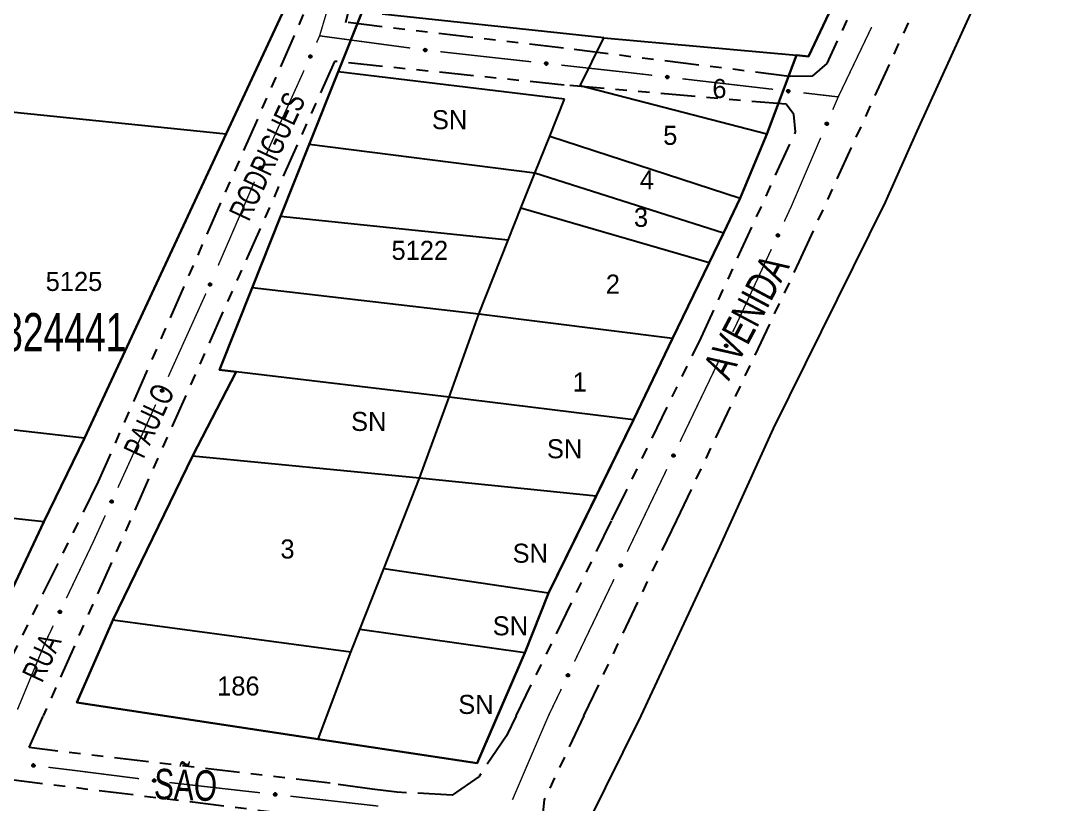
# Model space of a CAD drawing. Extents: x 203665 to 205970, y 4870865 to 4873745.
# Drawn here: x 204348.3 to 204483.1, y 4873288.7 to 4873391.6 of the extents above; entities that cross this region are included whole.
import ezdxf
from ezdxf.enums import TextEntityAlignment as Align

# ---------------------------------------------------------------- set-up
doc = ezdxf.new("R2010")
doc.units = 0
doc.header["$LTSCALE"] = 1.5
doc.header["$MEASUREMENT"] = 0
doc.linetypes.add('TRACO_25', pattern=[8, 3, -1, 1, -1, 1, -1])
for name, color, linetype in [('CD_MALHA_LOTES', 7, 'CONTINUOUS'), ('CD_TXT_QUADRA', 7, 'CONTINUOUS'), ('RU-QUADRA', 210, 'CONTINUOUS'), ('SV-EIXO-RUA-N-PAV', 6, 'CONTINUOUS'), ('SV-RUA-NAO-PAV', 7, 'CONTINUOUS'), ('SV-TXT-RUA-N-PAV', 7, 'CONTINUOUS'), ('Th_NmrPort', 1, 'CONTINUOUS')]:
    doc.layers.add(name, color=color, linetype=linetype)
doc.styles.add('ARIAL', font='ARIAL.SHX')

msp = doc.modelspace()

# ---------------------------------------------------------------- linework, layer by layer
at = {"layer": 'CD_MALHA_LOTES', "linetype": 'Continuous', "flags": 128}
for points in [[(204456.02, 4873395.89), (204451.8, 4873386.86)], [(204383.55622, 4873394.466741), (204375.28311, 4873376.704643)], [(204390.007777, 4873384.832416), (204393.210026, 4873392.86373)], [(204424.915636, 4873389.296264), (204395.771012, 4873392.423052)], [(204421.803875, 4873383.003782), (204424.915636, 4873389.296264)], [(204424.915636, 4873389.296264), (204450.19302, 4873387.014599)], [(204450.19302, 4873387.014599), (204446.33152, 4873376.661321)], [(204451.8, 4873386.86), (204450.19302, 4873387.014599)], [(204386.20093, 4873375.284752), (204390.007777, 4873384.832416)], [(204419.748584, 4873381.272558), (204390.007777, 4873384.832416)], [(204446.33152, 4873376.661321), (204421.803875, 4873383.003782)], [(204417.789306, 4873376.392844), (204419.748584, 4873381.272558)], [(204343.58411, 4873379.935759), (204375.28311, 4873376.704643)], [(204375.28311, 4873376.704643), (204356.679844, 4873336.764037)], [(204415.847631, 4873371.552613), (204417.789306, 4873376.392844)], [(204417.789306, 4873376.392844), (204442.820255, 4873368.240111)], [(204446.33152, 4873376.661321), (204442.820255, 4873368.240111)], [(204382.43831, 4873365.848013), (204386.20093, 4873375.284752)], [(204415.847631, 4873371.552613), (204386.20093, 4873375.284752)], [(204414.006137, 4873366.936571), (204415.847631, 4873371.552613)], [(204440.61681, 4873363.671173), (204415.847631, 4873371.552613)], [(204442.820255, 4873368.240111), (204440.61681, 4873363.671173)], [(204412.327165, 4873362.727921), (204414.006137, 4873366.936571)], [(204438.72625, 4873359.751015), (204414.006137, 4873366.936571)], [(204378.71294, 4873356.5047), (204382.43831, 4873365.848013)], [(204412.327165, 4873362.727921), (204382.43831, 4873365.848013)], [(204440.61681, 4873363.671173), (204438.72625, 4873359.751015)], [(204408.465658, 4873353.048345), (204412.327165, 4873362.727921)], [(204438.72625, 4873359.751015), (204433.943565, 4873349.833912)], [(204374.407841, 4873345.707411), (204378.71294, 4873356.5047)], [(204408.465658, 4873353.048345), (204378.71294, 4873356.5047)], [(204404.602714, 4873342.150209), (204408.465658, 4873353.048345)], [(204433.943565, 4873349.833912), (204408.465658, 4873353.048345)], [(204433.943565, 4873349.833912), (204428.783894, 4873339.135111)], [(204370.864265, 4873334.368597), (204376.602163, 4873345.448902)], [(204376.602163, 4873345.448902), (204374.407841, 4873345.707411)], [(204404.602714, 4873342.150209), (204376.602163, 4873345.448902)], [(204400.667626, 4873331.51671), (204404.602714, 4873342.150209)], [(204428.783894, 4873339.135111), (204404.602714, 4873342.150209)], [(204356.679844, 4873336.764037), (204324.793303, 4873340.373722)], [(204428.783894, 4873339.135111), (204423.873376, 4873329.141249)], [(204356.679844, 4873336.764037), (204351.326917, 4873325.771166)], [(204360.407559, 4873312.857822), (204370.864265, 4873334.368597)], [(204400.667626, 4873331.51671), (204370.864265, 4873334.368597)], [(204395.98237, 4873319.616887), (204400.667626, 4873331.51671)], [(204423.873376, 4873329.141249), (204400.667626, 4873331.51671)], [(204351.326917, 4873325.771166), (204319.629248, 4873329.203235)], [(204423.873376, 4873329.141249), (204417.622381, 4873316.419257)], [(204351.326917, 4873325.771166), (204346.255153, 4873314.97472)], [(204392.831898, 4873311.615177), (204395.98237, 4873319.616887)], [(204417.622381, 4873316.419257), (204395.98237, 4873319.616887)], [(204417.622381, 4873316.419257), (204414.529727, 4873308.580059)], [(204355.64765, 4873302.063934), (204360.407559, 4873312.857822)], [(204391.669905, 4873308.663896), (204360.407559, 4873312.857822)], [(204391.669905, 4873308.663896), (204392.831898, 4873311.615177)], [(204414.529727, 4873308.580059), (204392.831898, 4873311.615177)], [(204387.357562, 4873297.252435), (204391.669905, 4873308.663896)], [(204414.529727, 4873308.580059), (204408.256628, 4873294.082833)], [(204387.357562, 4873297.252435), (204355.64765, 4873302.063934)], [(204408.256628, 4873294.082833), (204387.357562, 4873297.252435)]]:
    msp.add_lwpolyline(points, dxfattribs=at)
at = {"layer": 'RU-QUADRA', "linetype": 'Continuous', "flags": 128}
for points in [[(204483.453388, 4873417.206054), (204480.884876, 4873410.463708), (204476.389978, 4873399.868593), (204466.03, 4873377.06), (204461.87, 4873367.74), (204447.13004, 4873338.004114), (204439.886144, 4873321.983395), (204429.768213, 4873300.305126), (204422.704502, 4873286.069809)], [(204393.210026, 4873392.86373), (204390.007777, 4873384.832416), (204386.20093, 4873375.284752), (204382.43831, 4873365.848013), (204378.71294, 4873356.5047), (204374.407841, 4873345.707411), (204376.602163, 4873345.448902), (204370.864265, 4873334.368597), (204360.407559, 4873312.857822), (204355.64765, 4873302.063934), (204387.357562, 4873297.252435), (204408.256628, 4873294.082833), (204410.912391, 4873300.279165), (204414.529727, 4873308.580059), (204417.622381, 4873316.419257), (204428.783894, 4873339.135111), (204433.943565, 4873349.833912), (204438.72625, 4873359.751015), (204440.61681, 4873363.671173), (204442.820255, 4873368.240111), (204446.33152, 4873376.661321), (204450.19302, 4873387.014599), (204451.8, 4873386.86), (204456.02, 4873395.89)], [(204346.255153, 4873314.97472), (204351.326917, 4873325.771166), (204356.679844, 4873336.764037), (204375.28311, 4873376.704643), (204383.55622, 4873394.466741)]]:
    msp.add_lwpolyline(points, dxfattribs=at)
at = {"layer": 'SV-EIXO-RUA-N-PAV', "const_width": 0.18}
for points in [[(204390.70067, 4873400.140518), (204387.571753, 4873389.594908)], [(204460.087213, 4873390.720313), (204455.766774, 4873381.701787)], [(204387.564171, 4873389.569354), (204387.163555, 4873388.682276)], [(204387.571753, 4873389.594908), (204387.564171, 4873389.569354)], [(204387.564171, 4873389.569354), (204399.457153, 4873387.970297)], [(204403.427335, 4873387.485059), (204415.354557, 4873386.165451)], [(204419.330298, 4873385.725582), (204428.275715, 4873384.735876)], [(204385.517209, 4873385.036794), (204381.401341, 4873375.923088)], [(204428.275715, 4873384.735876), (204428.687161, 4873384.690355)], [(204428.687161, 4873384.690355), (204431.255941, 4873384.392045)], [(204435.229239, 4873383.930629), (204447.149132, 4873382.546383)], [(204451.12243, 4873382.084968), (204455.095728, 4873381.623553)], [(204455.695905, 4873381.553856), (204454.97238, 4873379.866463)], [(204455.095728, 4873381.623553), (204455.695905, 4873381.553856)], [(204455.766774, 4873381.701787), (204455.695905, 4873381.553856)], [(204453.396045, 4873376.190165), (204449.849293, 4873367.918493)], [(204381.058839, 4873375.16469), (204380.594685, 4873374.093041)], [(204381.401341, 4873375.923088), (204381.058839, 4873375.16469)], [(204379.004912, 4873370.422534), (204374.235591, 4873359.411014)], [(204449.530268, 4873367.17447), (204448.604874, 4873365.189078)], [(204449.849293, 4873367.918493), (204449.530268, 4873367.17447)], [(204446.915014, 4873361.563561), (204442.690365, 4873352.499768)], [(204372.62671, 4873355.748967), (204367.679987, 4873344.815992)], [(204442.690365, 4873352.499768), (204442.364948, 4873351.801602)], [(204442.364948, 4873351.801602), (204441.832484, 4873350.693138)], [(204440.100498, 4873347.087556), (204434.904538, 4873336.27081)], [(204366.031079, 4873341.171668), (204365.206625, 4873339.349505)], [(204365.14401, 4873339.211115), (204361.063995, 4873330.247933)], [(204365.206625, 4873339.349505), (204365.14401, 4873339.211115)], [(204433.172551, 4873332.665228), (204432.306558, 4873330.862437)], [(204432.306558, 4873330.862437), (204432.007804, 4873330.240503)], [(204432.007804, 4873330.240503), (204427.97682, 4873321.848372)], [(204359.406817, 4873326.607362), (204358.163934, 4873323.876933)], [(204358.163934, 4873323.876933), (204357.767428, 4873323.005869)], [(204357.767428, 4873323.005869), (204354.299531, 4873315.748974)], [(204426.244932, 4873318.242742), (204421.049267, 4873307.425854)], [(204352.574839, 4873312.139897), (204351.712493, 4873310.335358)], [(204351.712493, 4873310.335358), (204351.494429, 4873309.879039)], [(204351.494429, 4873309.879039), (204347.864582, 4873301.106065)], [(204419.317378, 4873303.820225), (204418.018462, 4873301.116003)], [(204418.018462, 4873301.116003), (204417.628188, 4873300.30349)], [(204417.628188, 4873300.30349), (204415.256476, 4873294.79214)], [(204414.996707, 4873294.188493), (204412.896673, 4873289.275682)], [(204415.256476, 4873294.79214), (204414.996707, 4873294.188493)], [(204355.143319, 4873293.153114), (204351.942822, 4873293.538391)], [(204355.913503, 4873293.055092), (204355.143319, 4873293.153114)], [(204363.849486, 4873292.045057), (204355.913503, 4873293.055092)], [(204379.74194, 4873290.195673), (204367.817558, 4873291.540709)], [(204388.647301, 4873289.191174), (204383.716734, 4873289.747328)], [(204388.685227, 4873289.186907), (204388.647301, 4873289.191174)], [(204395.263926, 4873288.446548), (204388.685227, 4873289.186907)]]:
    msp.add_lwpolyline(points, dxfattribs=at)
at = {"layer": 'SV-EIXO-RUA-N-PAV'}
for points in [[(204386.499843, 4873386.945174), (204386.517774, 4873386.899671), (204386.52388, 4873386.856897), (204386.518704, 4873386.819755), (204386.505572, 4873386.788127), (204386.488494, 4873386.757282), (204386.464414, 4873386.729984), (204386.430977, 4873386.705606), (204386.385457, 4873386.687298), (204386.341228, 4873386.683923), (204386.304543, 4873386.687049), (204386.270775, 4873386.698843), (204386.241089, 4873386.715936), (204386.21356, 4873386.741887), (204386.189186, 4873386.776014), (204386.171885, 4873386.822231), (204386.166186, 4873386.864206), (204386.172136, 4873386.9), (204386.184208, 4873386.933874), (204386.202021, 4873386.965154), (204386.225813, 4873386.991815), (204386.260217, 4873387.016294), (204386.30606, 4873387.032766), (204386.347861, 4873387.038927), (204386.383728, 4873387.033482), (204386.41681, 4873387.020846), (204386.447954, 4873387.004092), (204386.476403, 4873386.981029), (204386.499843, 4873386.945174)], [(204401.30876, 4873387.830207), (204401.3465, 4873387.861315), (204401.385297, 4873387.880334), (204401.422221, 4873387.886883), (204401.456359, 4873387.884163), (204401.49097, 4873387.877446), (204401.524372, 4873387.862975), (204401.557886, 4873387.838703), (204401.589357, 4873387.801063), (204401.606228, 4873387.760039), (204401.614586, 4873387.724183), (204401.613799, 4873387.688423), (204401.60671, 4873387.654909), (204401.590532, 4873387.620711), (204401.565602, 4873387.586987), (204401.526988, 4873387.556257), (204401.488825, 4873387.537873), (204401.452944, 4873387.532476), (204401.416998, 4873387.533495), (204401.381745, 4873387.540775), (204401.34904, 4873387.555169), (204401.315131, 4873387.580331), (204401.285305, 4873387.618844), (204401.266534, 4873387.656698), (204401.260635, 4873387.692494), (204401.262435, 4873387.72786), (204401.268749, 4873387.762657), (204401.281898, 4873387.796838), (204401.30876, 4873387.830207)], [(204417.211724, 4873386.070729), (204417.249463, 4873386.101838), (204417.28826, 4873386.120857), (204417.325184, 4873386.127406), (204417.359322, 4873386.124686), (204417.393934, 4873386.117969), (204417.427335, 4873386.103498), (204417.460849, 4873386.079225), (204417.492321, 4873386.041586), (204417.509192, 4873386.000562), (204417.517549, 4873385.964706), (204417.516762, 4873385.928945), (204417.509674, 4873385.895432), (204417.493495, 4873385.861233), (204417.468565, 4873385.82751), (204417.429952, 4873385.79678), (204417.391788, 4873385.778395), (204417.355907, 4873385.772998), (204417.319961, 4873385.774017), (204417.284708, 4873385.781298), (204417.252003, 4873385.795692), (204417.218094, 4873385.820853), (204417.188268, 4873385.859367), (204417.169497, 4873385.897221), (204417.163598, 4873385.933016), (204417.165398, 4873385.968383), (204417.171713, 4873386.00318), (204417.184861, 4873386.037361), (204417.211724, 4873386.070729)], [(204433.112567, 4873384.287257), (204433.150475, 4873384.31816), (204433.189374, 4873384.336969), (204433.226333, 4873384.343318), (204433.260456, 4873384.340412), (204433.29503, 4873384.333508), (204433.328352, 4873384.318856), (204433.361734, 4873384.294402), (204433.393002, 4873384.256593), (204433.40965, 4873384.215478), (204433.417813, 4873384.179577), (204433.416832, 4873384.143821), (204433.409562, 4873384.110346), (204433.393198, 4873384.076236), (204433.368086, 4873384.042649), (204433.329307, 4873384.012129), (204433.291044, 4873383.993951), (204433.255134, 4873383.988749), (204433.219195, 4873383.989962), (204433.183981, 4873383.997434), (204433.151354, 4873384.012005), (204433.117583, 4873384.03735), (204433.087966, 4873384.076025), (204433.0694, 4873384.11398), (204433.063695, 4873384.149807), (204433.065687, 4873384.185163), (204433.07219, 4873384.219925), (204433.085524, 4873384.254035), (204433.112567, 4873384.287257)], [(204449.005758, 4873382.441596), (204449.043666, 4873382.472499), (204449.082565, 4873382.491307), (204449.119525, 4873382.497656), (204449.153647, 4873382.494751), (204449.188222, 4873382.487846), (204449.221544, 4873382.473195), (204449.254926, 4873382.448741), (204449.286193, 4873382.410932), (204449.302841, 4873382.369817), (204449.311005, 4873382.333915), (204449.310024, 4873382.29816), (204449.302754, 4873382.264685), (204449.28639, 4873382.230575), (204449.261277, 4873382.196987), (204449.222498, 4873382.166467), (204449.184236, 4873382.148289), (204449.148326, 4873382.143087), (204449.112386, 4873382.144301), (204449.077173, 4873382.151773), (204449.044546, 4873382.166344), (204449.010774, 4873382.191689), (204448.981158, 4873382.230363), (204448.962592, 4873382.268318), (204448.956887, 4873382.304145), (204448.958878, 4873382.339502), (204448.965382, 4873382.374264), (204448.978715, 4873382.408373), (204449.005758, 4873382.441596)], [(204454.342007, 4873378.116986), (204454.360805, 4873378.071834), (204454.367727, 4873378.029185), (204454.363263, 4873377.991951), (204454.350738, 4873377.960077), (204454.334253, 4873377.928912), (204454.310699, 4873377.901158), (204454.277734, 4873377.876145), (204454.232573, 4873377.85697), (204454.188417, 4873377.85275), (204454.151679, 4873377.855174), (204454.117691, 4873377.86632), (204454.087684, 4873377.882843), (204454.059663, 4873377.908262), (204454.034641, 4873377.941916), (204454.016459, 4873377.987794), (204454.009959, 4873378.029653), (204454.015223, 4873378.065554), (204454.026645, 4873378.099652), (204454.043857, 4873378.131268), (204454.067135, 4873378.158378), (204454.101065, 4873378.183511), (204454.146584, 4873378.200856), (204454.188259, 4873378.207816), (204454.224225, 4873378.203058), (204454.257542, 4873378.191057), (204454.289001, 4873378.174902), (204454.317886, 4873378.152387), (204454.342007, 4873378.116986)], [(204379.957916, 4873372.345882), (204379.976548, 4873372.300661), (204379.983315, 4873372.257987), (204379.978714, 4873372.22077), (204379.966073, 4873372.188942), (204379.949474, 4873372.157837), (204379.925819, 4873372.13017), (204379.892762, 4873372.105277), (204379.847532, 4873372.086268), (204379.80336, 4873372.082209), (204379.766631, 4873372.084768), (204379.732684, 4873372.096038), (204379.702738, 4873372.11267), (204379.674811, 4873372.138192), (204379.649912, 4873372.171938), (204379.631898, 4873372.217882), (204379.625551, 4873372.259764), (204379.630946, 4873372.295645), (204379.642493, 4873372.329702), (204379.659821, 4873372.361254), (204379.683197, 4873372.388279), (204379.717219, 4873372.413288), (204379.762801, 4873372.430466), (204379.804502, 4873372.437273), (204379.84045, 4873372.432383), (204379.873722, 4873372.420261), (204379.905122, 4873372.403991), (204379.933925, 4873372.38137), (204379.957916, 4873372.345882)], [(204447.920419, 4873363.460044), (204447.937804, 4873363.414329), (204447.943397, 4873363.371485), (204447.937777, 4873363.334408), (204447.924268, 4873363.302939), (204447.906821, 4873363.272301), (204447.882416, 4873363.245293), (204447.84869, 4873363.221317), (204447.802954, 4873363.203556), (204447.758688, 4873363.20071), (204447.722043, 4873363.204275), (204447.688418, 4873363.216472), (204447.658939, 4873363.23392), (204447.631723, 4873363.260198), (204447.607759, 4873363.294614), (204447.591012, 4873363.341035), (204447.585817, 4873363.383075), (204447.592194, 4873363.418795), (204447.604671, 4873363.452522), (204447.622857, 4873363.483587), (204447.646966, 4873363.509961), (204447.681661, 4873363.534027), (204447.727698, 4873363.549948), (204447.769569, 4873363.555609), (204447.805369, 4873363.549735), (204447.838297, 4873363.536704), (204447.869239, 4873363.519579), (204447.89741, 4873363.496177), (204447.920419, 4873363.460044)], [(204373.319029, 4873357.012054), (204373.336928, 4873356.966539), (204373.343004, 4873356.92376), (204373.337802, 4873356.886623), (204373.324648, 4873356.855003), (204373.307547, 4873356.824171), (204373.283448, 4873356.79689), (204373.249994, 4873356.772535), (204373.204462, 4873356.754259), (204373.16023, 4873356.750915), (204373.123548, 4873356.754067), (204373.089787, 4873356.765885), (204373.060114, 4873356.782999), (204373.032603, 4873356.808969), (204373.008253, 4873356.843113), (204372.990984, 4873356.889342), (204372.985315, 4873356.931322), (204372.99129, 4873356.967111), (204373.003386, 4873357.000976), (204373.021221, 4873357.032244), (204373.045031, 4873357.058888), (204373.079453, 4873357.083343), (204373.125307, 4873357.099782), (204373.167112, 4873357.105914), (204373.202976, 4873357.100444), (204373.236049, 4873357.087785), (204373.267182, 4873357.07101), (204373.295614, 4873357.047926), (204373.319029, 4873357.012054)], [(204441.12793, 4873348.972196), (204441.144781, 4873348.926282), (204441.149875, 4873348.883376), (204441.143824, 4873348.846367), (204441.129949, 4873348.815057), (204441.112146, 4873348.784625), (204441.087428, 4873348.757903), (204441.053425, 4873348.734321), (204441.007485, 4873348.717094), (204440.963189, 4873348.714764), (204440.926588, 4873348.718756), (204440.893108, 4873348.731344), (204440.863834, 4873348.749134), (204440.836926, 4873348.775727), (204440.813364, 4873348.81042), (204440.79716, 4873348.857033), (204440.792454, 4873348.899131), (204440.799247, 4873348.934775), (204440.812116, 4873348.968354), (204440.830663, 4873348.999205), (204440.855078, 4873349.025296), (204440.890051, 4873349.048956), (204440.93627, 4873349.06434), (204440.978204, 4873349.069512), (204441.013933, 4873349.063222), (204441.046707, 4873349.049808), (204441.077447, 4873349.032324), (204441.105344, 4873349.008595), (204441.12793, 4873348.972196)], [(204367.015054, 4873343.079356), (204367.032953, 4873343.033841), (204367.039029, 4873342.991062), (204367.033827, 4873342.953924), (204367.020673, 4873342.922305), (204367.003573, 4873342.891473), (204366.979474, 4873342.864191), (204366.946019, 4873342.839837), (204366.900487, 4873342.821561), (204366.856255, 4873342.818217), (204366.819573, 4873342.821369), (204366.785813, 4873342.833187), (204366.756139, 4873342.850301), (204366.728628, 4873342.876271), (204366.704278, 4873342.910415), (204366.687009, 4873342.956644), (204366.68134, 4873342.998623), (204366.687315, 4873343.034413), (204366.699411, 4873343.068278), (204366.717246, 4873343.099546), (204366.741057, 4873343.12619), (204366.775478, 4873343.150645), (204366.821332, 4873343.167084), (204366.863138, 4873343.173216), (204366.899001, 4873343.167746), (204366.932074, 4873343.155087), (204366.963207, 4873343.138311), (204366.991639, 4873343.115228), (204367.015054, 4873343.079356)], [(204434.199984, 4873334.549867), (204434.216835, 4873334.503954), (204434.221929, 4873334.461047), (204434.215877, 4873334.424038), (204434.202002, 4873334.392729), (204434.1842, 4873334.362296), (204434.159482, 4873334.335574), (204434.125478, 4873334.311992), (204434.079539, 4873334.294765), (204434.035243, 4873334.292436), (204433.998642, 4873334.296427), (204433.965161, 4873334.309016), (204433.935888, 4873334.326805), (204433.908979, 4873334.353399), (204433.885418, 4873334.388092), (204433.869213, 4873334.434704), (204433.864508, 4873334.476803), (204433.871301, 4873334.512446), (204433.884169, 4873334.546025), (204433.902717, 4873334.576876), (204433.927132, 4873334.602967), (204433.962105, 4873334.626627), (204434.008323, 4873334.642011), (204434.050258, 4873334.647184), (204434.085987, 4873334.640893), (204434.118761, 4873334.62748), (204434.149501, 4873334.609995), (204434.177397, 4873334.586266), (204434.199984, 4873334.549867)], [(204360.395121, 4873328.512812), (204360.412916, 4873328.467256), (204360.418895, 4873328.424464), (204360.413609, 4873328.387337), (204360.400383, 4873328.355748), (204360.383213, 4873328.324955), (204360.359052, 4873328.297728), (204360.325542, 4873328.273449), (204360.279969, 4873328.255277), (204360.23573, 4873328.252034), (204360.199055, 4873328.255269), (204360.165321, 4873328.267163), (204360.135686, 4873328.284345), (204360.108235, 4873328.310377), (204360.083962, 4873328.344576), (204360.066798, 4873328.390844), (204360.061225, 4873328.432837), (204360.067281, 4873328.468612), (204360.079453, 4873328.50245), (204360.09736, 4873328.533678), (204360.121231, 4873328.560267), (204360.155708, 4873328.584644), (204360.201599, 4873328.600979), (204360.243418, 4873328.607016), (204360.279269, 4873328.601465), (204360.312313, 4873328.588731), (204360.343408, 4873328.571884), (204360.371788, 4873328.548737), (204360.395121, 4873328.512812)], [(204427.272313, 4873320.12741), (204427.289165, 4873320.081497), (204427.29426, 4873320.03859), (204427.28821, 4873320.001581), (204427.274336, 4873319.970271), (204427.256534, 4873319.939838), (204427.231817, 4873319.913116), (204427.197814, 4873319.889533), (204427.151875, 4873319.872305), (204427.107579, 4873319.869974), (204427.070978, 4873319.873964), (204427.037497, 4873319.886552), (204427.008223, 4873319.904341), (204426.981314, 4873319.930933), (204426.957751, 4873319.965625), (204426.941545, 4873320.012238), (204426.936839, 4873320.054336), (204426.943631, 4873320.08998), (204426.956499, 4873320.123559), (204426.975045, 4873320.154411), (204426.999459, 4873320.180502), (204427.034432, 4873320.204163), (204427.08065, 4873320.219549), (204427.122584, 4873320.224722), (204427.158314, 4873320.218432), (204427.191088, 4873320.20502), (204427.221829, 4873320.187536), (204427.249725, 4873320.163808), (204427.272313, 4873320.12741)], [(204353.598459, 4873314.02661), (204353.615403, 4873313.98073), (204353.620583, 4873313.937834), (204353.614607, 4873313.900813), (204353.600795, 4873313.869476), (204353.583054, 4873313.839008), (204353.55839, 4873313.812235), (204353.524434, 4873313.788585), (204353.47853, 4873313.771265), (204353.434238, 4873313.768846), (204353.39763, 4873313.772763), (204353.364124, 4873313.785284), (204353.334814, 4873313.803014), (204353.307852, 4873313.829553), (204353.28422, 4873313.864198), (204353.267922, 4873313.910778), (204353.263131, 4873313.952867), (204353.269852, 4873313.988524), (204353.282653, 4873314.022129), (204353.301137, 4873314.053018), (204353.325499, 4873314.079158), (204353.360425, 4873314.102889), (204353.406612, 4873314.118366), (204353.448536, 4873314.123624), (204353.484278, 4873314.117405), (204353.517079, 4873314.104058), (204353.547854, 4873314.086636), (204353.575799, 4873314.062963), (204353.598459, 4873314.02661)], [(204420.344759, 4873305.704893), (204420.361612, 4873305.658979), (204420.366707, 4873305.616073), (204420.360656, 4873305.579064), (204420.346782, 4873305.547754), (204420.328981, 4873305.517321), (204420.304263, 4873305.490598), (204420.27026, 4873305.467016), (204420.224322, 4873305.449787), (204420.180025, 4873305.447457), (204420.143424, 4873305.451447), (204420.109943, 4873305.464035), (204420.080669, 4873305.481823), (204420.05376, 4873305.508416), (204420.030198, 4873305.543108), (204420.013992, 4873305.589721), (204420.009285, 4873305.631819), (204420.016078, 4873305.667462), (204420.028945, 4873305.701042), (204420.047492, 4873305.731893), (204420.071906, 4873305.757985), (204420.106878, 4873305.781646), (204420.153096, 4873305.797032), (204420.195031, 4873305.802205), (204420.23076, 4873305.795915), (204420.263534, 4873305.782503), (204420.294275, 4873305.765019), (204420.322172, 4873305.741291), (204420.344759, 4873305.704893)], [(204350.086652, 4873293.650962), (204350.048615, 4873293.620217), (204350.009637, 4873293.601572), (204349.972651, 4873293.595378), (204349.938541, 4873293.598427), (204349.903996, 4873293.605476), (204349.870736, 4873293.620267), (204349.837456, 4873293.644861), (204349.806348, 4873293.682801), (204349.789872, 4873293.723985), (204349.78186, 4873293.759921), (204349.78299, 4873293.795672), (204349.790401, 4873293.829116), (204349.806908, 4873293.863157), (204349.83216, 4873293.896639), (204349.871067, 4873293.926996), (204349.909406, 4873293.945013), (204349.945337, 4873293.950065), (204349.981271, 4873293.9487), (204350.016453, 4873293.941081), (204350.049018, 4873293.926373), (204350.082684, 4873293.900887), (204350.112138, 4873293.862089), (204350.130544, 4873293.824056), (204350.136099, 4873293.788205), (204350.133959, 4873293.752858), (204350.12731, 4873293.718124), (204350.113834, 4873293.68407), (204350.086652, 4873293.650962)], [(204365.962114, 4873291.665208), (204365.923869, 4873291.634723), (204365.884766, 4873291.616343), (204365.847739, 4873291.6104), (204365.813651, 4873291.61368), (204365.779154, 4873291.620964), (204365.745995, 4873291.63598), (204365.712883, 4873291.6608), (204365.682033, 4873291.69895), (204365.665837, 4873291.740245), (204365.658069, 4873291.776234), (204365.659443, 4873291.811976), (204365.66708, 4873291.845369), (204365.683817, 4873291.879298), (204365.709297, 4873291.912607), (204365.748409, 4873291.9427), (204365.786868, 4873291.960456), (204365.822833, 4873291.965264), (204365.858758, 4873291.963656), (204365.893887, 4873291.955798), (204365.926352, 4873291.940869), (204365.959843, 4873291.915155), (204365.989033, 4873291.876158), (204366.007181, 4873291.838001), (204366.012492, 4873291.802113), (204366.010113, 4873291.766781), (204366.003228, 4873291.732093), (204365.98952, 4873291.698132), (204365.962114, 4873291.665208)], [(204381.859773, 4873289.846009), (204381.821967, 4873289.814981), (204381.78313, 4873289.796045), (204381.746192, 4873289.789574), (204381.71206, 4873289.792368), (204381.677463, 4873289.799158), (204381.644093, 4873289.8137), (204381.61063, 4873289.838044), (204381.579239, 4873289.875751), (204381.562455, 4873289.91681), (204381.554174, 4873289.952685), (204381.555038, 4873289.988443), (204381.562198, 4873290.021942), (204381.578449, 4873290.056106), (204381.603451, 4873290.089775), (204381.64213, 4873290.120423), (204381.680332, 4873290.138727), (204381.716225, 4873290.144047), (204381.752168, 4873290.142951), (204381.787406, 4873290.135595), (204381.820081, 4873290.121132), (204381.853936, 4873290.095898), (204381.883679, 4873290.057321), (204381.902369, 4873290.019427), (204381.908192, 4873289.983619), (204381.906317, 4873289.948256), (204381.899928, 4873289.913473), (204381.886707, 4873289.87932), (204381.859773, 4873289.846009)]]:
    msp.add_lwpolyline(points, close=True, dxfattribs=at)
for points in [[(204386.260217, 4873387.016294), (204386.189186, 4873386.776014)], [(204386.282952, 4873387.020401), (204386.20216, 4873386.761935)], [(204386.30606, 4873387.032766), (204386.21356, 4873386.741887)], [(204386.325154, 4873387.034281), (204386.228315, 4873386.733654)], [(204386.347861, 4873387.038927), (204386.241089, 4873386.715936)], [(204386.363665, 4873387.033358), (204386.256717, 4873386.710347)], [(204386.383728, 4873387.033482), (204386.270775, 4873386.698843)], [(204386.398806, 4873387.024974), (204386.286001, 4873386.695624)], [(204386.41681, 4873387.020846), (204386.304543, 4873386.687049)], [(204401.260635, 4873387.692494), (204401.613799, 4873387.688423)], [(204401.262435, 4873387.72786), (204401.614586, 4873387.724183)], [(204401.264069, 4873387.709462), (204401.612157, 4873387.703899)], [(204401.266534, 4873387.656698), (204401.60671, 4873387.654909)], [(204401.266949, 4873387.67345), (204401.6072, 4873387.671499)], [(204401.268749, 4873387.762657), (204401.606228, 4873387.760039)], [(204401.269477, 4873387.745931), (204401.605659, 4873387.744431)], [(204401.277967, 4873387.636537), (204401.593805, 4873387.637287)], [(204401.28001, 4873387.779087), (204401.593285, 4873387.781494)], [(204401.281898, 4873387.796838), (204401.589357, 4873387.801063)], [(204401.285305, 4873387.618844), (204401.590532, 4873387.620711)], [(204401.295967, 4873387.811643), (204401.569912, 4873387.818401)], [(204401.304203, 4873387.600686), (204401.574985, 4873387.603675)], [(204401.30876, 4873387.830207), (204401.557886, 4873387.838703)], [(204401.315131, 4873387.580331), (204401.565602, 4873387.586987)], [(204401.330006, 4873387.846316), (204401.533732, 4873387.851234)], [(204401.33782, 4873387.569509), (204401.538533, 4873387.572014)], [(204401.3465, 4873387.861315), (204401.524372, 4873387.862975)], [(204401.34904, 4873387.555169), (204401.526988, 4873387.556257)], [(204401.36857, 4873387.872252), (204401.498764, 4873387.870204)], [(204401.369776, 4873387.548127), (204401.501476, 4873387.547284)], [(204401.381745, 4873387.540775), (204401.488825, 4873387.537873)], [(204401.385297, 4873387.880334), (204401.49097, 4873387.877446)], [(204386.202021, 4873386.965154), (204386.166186, 4873386.864206)], [(204386.21271, 4873386.974268), (204386.17123, 4873386.849267)], [(204386.225813, 4873386.991815), (204386.171885, 4873386.822231)], [(204386.242917, 4873386.998056), (204386.183305, 4873386.806384)], [(204386.431822, 4873387.008567), (204386.326558, 4873386.689286)], [(204386.447954, 4873387.004092), (204386.341228, 4873386.683923)], [(204386.460103, 4873386.988308), (204386.365631, 4873386.689607)], [(204386.476403, 4873386.981029), (204386.385457, 4873386.687298)], [(204386.486138, 4873386.963075), (204386.407953, 4873386.700438)], [(204386.499843, 4873386.945174), (204386.430977, 4873386.705606)], [(204386.508603, 4873386.919991), (204386.450355, 4873386.724708)], [(204386.517774, 4873386.899671), (204386.464414, 4873386.729984)], [(204386.52136, 4873386.875302), (204386.479198, 4873386.752107)], [(204386.52388, 4873386.856897), (204386.488494, 4873386.757282)], [(204417.163598, 4873385.933016), (204417.516762, 4873385.928945)], [(204417.165398, 4873385.968383), (204417.517549, 4873385.964706)], [(204417.167033, 4873385.949985), (204417.515121, 4873385.944422)], [(204417.169497, 4873385.897221), (204417.509674, 4873385.895432)], [(204417.169912, 4873385.913972), (204417.510163, 4873385.912022)], [(204417.171713, 4873386.00318), (204417.509192, 4873386.000562)], [(204417.17244, 4873385.986454), (204417.508622, 4873385.984953)], [(204417.18093, 4873385.877059), (204417.496768, 4873385.87781)], [(204417.182973, 4873386.01961), (204417.496249, 4873386.022016)], [(204417.184861, 4873386.037361), (204417.492321, 4873386.041586)], [(204417.188268, 4873385.859367), (204417.493495, 4873385.861233)], [(204417.19893, 4873386.052165), (204417.472875, 4873386.058924)], [(204417.207166, 4873385.841208), (204417.477948, 4873385.844198)], [(204417.211724, 4873386.070729), (204417.460849, 4873386.079225)], [(204417.218094, 4873385.820853), (204417.468565, 4873385.82751)], [(204417.232969, 4873386.086839), (204417.436695, 4873386.091756)], [(204417.240784, 4873385.810032), (204417.441497, 4873385.812537)], [(204417.249463, 4873386.101838), (204417.427335, 4873386.103498)], [(204417.252003, 4873385.795692), (204417.429952, 4873385.79678)], [(204417.271533, 4873386.112775), (204417.401727, 4873386.110726)], [(204417.272739, 4873385.788649), (204417.404439, 4873385.787807)], [(204417.284708, 4873385.781298), (204417.391788, 4873385.778395)], [(204417.28826, 4873386.120857), (204417.393934, 4873386.117969)], [(204433.150475, 4873384.31816), (204433.328352, 4873384.318856)], [(204433.172603, 4873384.328978), (204433.302784, 4873384.326223)], [(204433.189374, 4873384.336969), (204433.29503, 4873384.333508)], [(204433.063695, 4873384.149807), (204433.416832, 4873384.143821)], [(204433.065687, 4873384.185163), (204433.417813, 4873384.179577)], [(204433.067222, 4873384.166757), (204433.415275, 4873384.159306)], [(204433.0694, 4873384.11398), (204433.409562, 4873384.110346)], [(204433.069906, 4873384.130729), (204433.410141, 4873384.126934)], [(204433.07219, 4873384.219925), (204433.40965, 4873384.215478)], [(204433.072827, 4873384.203195), (204433.408996, 4873384.199873)], [(204433.080724, 4873384.093757), (204433.396561, 4873384.092795)], [(204433.083539, 4873384.236294), (204433.396823, 4873384.237002)], [(204433.085524, 4873384.254035), (204433.393002, 4873384.256593)], [(204433.087966, 4873384.076025), (204433.393198, 4873384.076236)], [(204433.099673, 4873384.268763), (204433.37365, 4873384.274036)], [(204433.106765, 4873384.057764), (204433.377559, 4873384.059286)], [(204433.112567, 4873384.287257), (204433.361734, 4873384.294402)], [(204433.117583, 4873384.03735), (204433.368086, 4873384.042649)], [(204433.133899, 4873384.303251), (204433.337649, 4873384.307064)], [(204433.140213, 4873384.026406), (204433.340937, 4873384.027822)], [(204433.151354, 4873384.012005), (204433.329307, 4873384.012129)], [(204433.172052, 4873384.00485), (204433.303746, 4873384.003294)], [(204433.183981, 4873383.997434), (204433.291044, 4873383.993951)], [(204448.956887, 4873382.304145), (204449.310024, 4873382.29816)], [(204448.958878, 4873382.339502), (204449.311005, 4873382.333915)], [(204448.960413, 4873382.321095), (204449.308466, 4873382.313645)], [(204448.962592, 4873382.268318), (204449.302754, 4873382.264685)], [(204448.963098, 4873382.285068), (204449.303333, 4873382.281272)], [(204448.965382, 4873382.374264), (204449.302841, 4873382.369817)], [(204448.966019, 4873382.357534), (204449.302187, 4873382.354211)], [(204448.973915, 4873382.248095), (204449.289753, 4873382.247133)], [(204448.976731, 4873382.390632), (204449.290015, 4873382.391341)], [(204448.978715, 4873382.408373), (204449.286193, 4873382.410932)], [(204448.981158, 4873382.230363), (204449.28639, 4873382.230575)], [(204448.992865, 4873382.423101), (204449.266842, 4873382.428374)], [(204448.999956, 4873382.212103), (204449.270751, 4873382.213624)], [(204449.005758, 4873382.441596), (204449.254926, 4873382.448741)], [(204449.010774, 4873382.191689), (204449.261277, 4873382.196987)], [(204449.027091, 4873382.45759), (204449.23084, 4873382.461402)], [(204449.033404, 4873382.180744), (204449.234128, 4873382.182161)], [(204449.043666, 4873382.472499), (204449.221544, 4873382.473195)], [(204449.044546, 4873382.166344), (204449.222498, 4873382.166467)], [(204449.065244, 4873382.159189), (204449.196937, 4873382.157632)], [(204449.065795, 4873382.483316), (204449.195975, 4873382.480562)], [(204449.077173, 4873382.151773), (204449.184236, 4873382.148289)], [(204449.082565, 4873382.491307), (204449.188222, 4873382.487846)], [(204454.043857, 4873378.131268), (204454.009959, 4873378.029653)], [(204454.05437, 4873378.140584), (204454.015288, 4873378.014813)], [(204454.067135, 4873378.158378), (204454.016459, 4873377.987794)], [(204454.084117, 4873378.164946), (204454.028181, 4873377.972168)], [(204454.101065, 4873378.183511), (204454.034641, 4873377.941916)], [(204454.123717, 4873378.188052), (204454.047882, 4873377.928089)], [(204454.146584, 4873378.200856), (204454.059663, 4873377.908262)], [(204454.165646, 4873378.202736), (204454.074573, 4873377.900313)], [(204454.188259, 4873378.207816), (204454.087684, 4873377.882843)], [(204454.204168, 4873378.20255), (204454.103416, 4873377.877553)], [(204454.224225, 4873378.203058), (204454.117691, 4873377.86632)], [(204454.239463, 4873378.19484), (204454.132976, 4873377.863393)], [(204454.257542, 4873378.191057), (204454.151679, 4873377.855174)], [(204454.272786, 4873378.179067), (204454.173647, 4873377.857831)], [(204454.289001, 4873378.174902), (204454.188417, 4873377.85275)], [(204454.301449, 4873378.159353), (204454.212706, 4873377.858899)], [(204454.317886, 4873378.152387), (204454.232573, 4873377.85697)], [(204454.327962, 4873378.134622), (204454.254813, 4873377.870538)], [(204454.342007, 4873378.116986), (204454.277734, 4873377.876145)], [(204454.351247, 4873378.091976), (204454.296744, 4873377.895614)], [(204454.360805, 4873378.071834), (204454.310699, 4873377.901158)], [(204454.364856, 4873378.047539), (204454.325058, 4873377.92356)], [(204454.367727, 4873378.029185), (204454.334253, 4873377.928912)], [(204379.659821, 4873372.361254), (204379.625551, 4873372.259764)], [(204379.670367, 4873372.370532), (204379.630826, 4873372.244905)], [(204379.683197, 4873372.388279), (204379.631898, 4873372.217882)], [(204379.700203, 4873372.394785), (204379.643562, 4873372.202213)], [(204379.717219, 4873372.413288), (204379.649912, 4873372.171938)], [(204379.739888, 4873372.417745), (204379.663102, 4873372.158062)], [(204379.762801, 4873372.430466), (204379.674811, 4873372.138192)], [(204379.78187, 4873372.432276), (204379.689691, 4873372.130188)], [(204379.804502, 4873372.437273), (204379.702738, 4873372.11267)], [(204379.820391, 4873372.431949), (204379.71845, 4873372.107323)], [(204379.84045, 4873372.432383), (204379.732684, 4873372.096038)], [(204379.855657, 4873372.42411), (204379.747959, 4873372.093055)], [(204379.873722, 4873372.420261), (204379.766631, 4873372.084768)], [(204379.888922, 4873372.408215), (204379.788609, 4873372.087345)], [(204379.905122, 4873372.403991), (204379.80336, 4873372.082209)], [(204379.917514, 4873372.388396), (204379.827672, 4873372.08827)], [(204379.933925, 4873372.38137), (204379.847532, 4873372.086268)], [(204379.943936, 4873372.363569), (204379.869822, 4873372.099754)], [(204379.957916, 4873372.345882), (204379.892762, 4873372.105277)], [(204379.967064, 4873372.320838), (204379.911843, 4873372.124677)], [(204379.976548, 4873372.300661), (204379.925819, 4873372.13017)], [(204379.980511, 4873372.276351), (204379.940259, 4873372.152519)], [(204379.983315, 4873372.257987), (204379.949474, 4873372.157837)], [(204447.622857, 4873363.483587), (204447.585817, 4873363.383075)], [(204447.633654, 4873363.492572), (204447.590682, 4873363.368077)], [(204447.646966, 4873363.509961), (204447.591012, 4873363.341035)], [(204447.664144, 4873363.515997), (204447.602242, 4873363.325052)], [(204447.681661, 4873363.534027), (204447.607759, 4873363.294614)], [(204447.704444, 4873363.537861), (204447.620563, 4873363.280381)], [(204447.727698, 4873363.549948), (204447.631723, 4873363.260198)], [(204447.746809, 4873363.551235), (204447.646378, 4873363.251789)], [(204447.769569, 4873363.555609), (204447.658939, 4873363.23392)], [(204447.785306, 4873363.549851), (204447.674499, 4873363.228143)], [(204447.805369, 4873363.549735), (204447.688418, 4873363.216472)], [(204447.820344, 4873363.541047), (204447.703605, 4873363.213071)], [(204447.838297, 4873363.536704), (204447.722043, 4873363.204275)], [(204447.853161, 4873363.524246), (204447.744084, 4873363.206248)], [(204447.869239, 4873363.519579), (204447.758688, 4873363.20071)], [(204447.881198, 4873363.50365), (204447.783157, 4873363.206101)], [(204447.89741, 4873363.496177), (204447.802954, 4873363.203556)], [(204447.906929, 4873363.478108), (204447.825606, 4873363.216425)], [(204447.920419, 4873363.460044), (204447.84869, 4873363.221317)], [(204447.928877, 4873363.434758), (204447.868296, 4873363.240186)], [(204447.937804, 4873363.414329), (204447.882416, 4873363.245293)], [(204447.941098, 4873363.38992), (204447.897465, 4873363.267238)], [(204447.943397, 4873363.371485), (204447.906821, 4873363.272301)], [(204373.021221, 4873357.032244), (204372.985315, 4873356.931322)], [(204373.031916, 4873357.04135), (204372.990349, 4873356.916379)], [(204373.045031, 4873357.058888), (204372.990984, 4873356.889342)], [(204373.06214, 4873357.065117), (204373.002393, 4873356.873487)], [(204373.079453, 4873357.083343), (204373.008253, 4873356.843113)], [(204373.102191, 4873357.087434), (204373.021217, 4873356.829025)], [(204373.125307, 4873357.099782), (204373.032603, 4873356.808969)], [(204373.144403, 4873357.101284), (204373.047352, 4873356.800725)], [(204373.167112, 4873357.105914), (204373.060114, 4873356.782999)], [(204373.182913, 4873357.100334), (204373.075738, 4873356.777398)], [(204373.202976, 4873357.100444), (204373.089787, 4873356.765885)], [(204373.218048, 4873357.091925), (204373.105012, 4873356.762655)], [(204373.236049, 4873357.087785), (204373.123548, 4873356.754067)], [(204373.251052, 4873357.075495), (204373.145564, 4873356.756288)], [(204373.267182, 4873357.07101), (204373.16023, 4873356.750915)], [(204373.279319, 4873357.055217), (204373.184637, 4873356.756582)], [(204373.295614, 4873357.047926), (204373.204462, 4873356.754259)], [(204373.305337, 4873357.029966), (204373.226967, 4873356.767383)], [(204373.319029, 4873357.012054), (204373.249994, 4873356.772535)], [(204373.327771, 4873356.986866), (204373.269386, 4873356.791624)], [(204373.336928, 4873356.966539), (204373.283448, 4873356.79689)], [(204373.340497, 4873356.942168), (204373.298248, 4873356.819002)], [(204373.343004, 4873356.92376), (204373.307547, 4873356.824171)], [(204440.830663, 4873348.999205), (204440.792454, 4873348.899131)], [(204440.841564, 4873349.008063), (204440.797144, 4873348.884077)], [(204440.855078, 4873349.025296), (204440.79716, 4873348.857033)], [(204440.872325, 4873349.031132), (204440.808202, 4873348.84092)], [(204440.890051, 4873349.048956), (204440.813364, 4873348.81042)], [(204440.912877, 4873349.052524), (204440.826002, 4873348.796039)], [(204440.93627, 4873349.06434), (204440.836926, 4873348.775727)], [(204440.955394, 4873349.065404), (204440.851482, 4873348.767148)], [(204440.978204, 4873349.069512), (204440.863834, 4873348.749134)], [(204440.993873, 4873349.063572), (204440.879325, 4873348.743176)], [(204441.013933, 4873349.063222), (204440.893108, 4873348.731344)], [(204441.028806, 4873349.05436), (204440.908254, 4873348.727766)], [(204441.046707, 4873349.049808), (204440.926588, 4873348.718756)], [(204441.061425, 4873349.037177), (204440.94865, 4873348.720472)], [(204441.077447, 4873349.032324), (204440.963189, 4873348.714764)], [(204441.08922, 4873349.016257), (204440.987719, 4873348.71987)], [(204441.105344, 4873349.008595), (204441.007485, 4873348.717094)], [(204441.114652, 4873348.990416), (204441.030285, 4873348.729699)], [(204441.12793, 4873348.972196), (204441.053425, 4873348.734321)], [(204441.136093, 4873348.946813), (204441.073249, 4873348.75296)], [(204441.144781, 4873348.926282), (204441.087428, 4873348.757903)], [(204441.147791, 4873348.901836), (204441.102731, 4873348.779671)], [(204441.149875, 4873348.883376), (204441.112146, 4873348.784625)], [(204366.717246, 4873343.099546), (204366.68134, 4873342.998623)], [(204366.727941, 4873343.108652), (204366.686374, 4873342.983681)], [(204366.741057, 4873343.12619), (204366.687009, 4873342.956644)], [(204366.758165, 4873343.132419), (204366.698419, 4873342.940789)], [(204366.775478, 4873343.150645), (204366.704278, 4873342.910415)], [(204366.798216, 4873343.154736), (204366.717242, 4873342.896327)], [(204366.821332, 4873343.167084), (204366.728628, 4873342.876271)], [(204366.840428, 4873343.168586), (204366.743377, 4873342.868027)], [(204366.863138, 4873343.173216), (204366.756139, 4873342.850301)], [(204366.878938, 4873343.167636), (204366.771763, 4873342.8447)], [(204366.899001, 4873343.167746), (204366.785813, 4873342.833187)], [(204366.914074, 4873343.159227), (204366.801037, 4873342.829957)], [(204366.932074, 4873343.155087), (204366.819573, 4873342.821369)], [(204366.947077, 4873343.142797), (204366.841589, 4873342.82359)], [(204366.963207, 4873343.138311), (204366.856255, 4873342.818217)], [(204366.975344, 4873343.122519), (204366.880662, 4873342.823884)], [(204366.991639, 4873343.115228), (204366.900487, 4873342.821561)], [(204367.001362, 4873343.097268), (204366.922992, 4873342.834685)], [(204367.015054, 4873343.079356), (204366.946019, 4873342.839837)], [(204367.023796, 4873343.054168), (204366.965411, 4873342.858926)], [(204367.032953, 4873343.033841), (204366.979474, 4873342.864191)], [(204367.036522, 4873343.00947), (204366.994274, 4873342.886304)], [(204367.039029, 4873342.991062), (204367.003573, 4873342.891473)], [(204433.902717, 4873334.576876), (204433.864508, 4873334.476803)], [(204433.913618, 4873334.585735), (204433.869198, 4873334.461749)], [(204433.927132, 4873334.602967), (204433.869213, 4873334.434704)], [(204433.944378, 4873334.608803), (204433.880256, 4873334.418592)], [(204433.962105, 4873334.626627), (204433.885418, 4873334.388092)], [(204433.98493, 4873334.630196), (204433.898056, 4873334.373711)], [(204434.008323, 4873334.642011), (204433.908979, 4873334.353399)], [(204434.027448, 4873334.643075), (204433.923536, 4873334.344819)], [(204434.050258, 4873334.647184), (204433.935888, 4873334.326805)], [(204434.065927, 4873334.641243), (204433.951379, 4873334.320848)], [(204434.085987, 4873334.640893), (204433.965161, 4873334.309016)], [(204434.10086, 4873334.632031), (204433.980308, 4873334.305438)], [(204434.118761, 4873334.62748), (204433.998642, 4873334.296427)], [(204434.133479, 4873334.614849), (204434.020704, 4873334.298144)], [(204434.149501, 4873334.609995), (204434.035243, 4873334.292436)], [(204434.161274, 4873334.593928), (204434.059773, 4873334.297542)], [(204434.177397, 4873334.586266), (204434.079539, 4873334.294765)], [(204434.186706, 4873334.568088), (204434.102339, 4873334.30737)], [(204434.199984, 4873334.549867), (204434.125478, 4873334.311992)], [(204434.208147, 4873334.524485), (204434.145303, 4873334.330632)], [(204434.216835, 4873334.503954), (204434.159482, 4873334.335574)], [(204434.219844, 4873334.479507), (204434.174785, 4873334.357342)], [(204434.221929, 4873334.461047), (204434.1842, 4873334.362296)], [(204360.09736, 4873328.533678), (204360.061225, 4873328.432837)], [(204360.108076, 4873328.542759), (204360.066224, 4873328.417883)], [(204360.121231, 4873328.560267), (204360.066798, 4873328.390844)], [(204360.138353, 4873328.566458), (204360.078172, 4873328.374963)], [(204360.155708, 4873328.584644), (204360.083962, 4873328.344576)], [(204360.178455, 4873328.588683), (204360.096894, 4873328.330459)], [(204360.201599, 4873328.600979), (204360.108235, 4873328.310377)], [(204360.220698, 4873328.602438), (204360.122965, 4873328.3021)], [(204360.243418, 4873328.607016), (204360.135686, 4873328.284345)], [(204360.259206, 4873328.6014), (204360.151298, 4873328.278709)], [(204360.279269, 4873328.601465), (204360.165321, 4873328.267163)], [(204360.294322, 4873328.592912), (204360.180538, 4873328.263899)], [(204360.312313, 4873328.588731), (204360.199055, 4873328.255269)], [(204360.327288, 4873328.576406), (204360.221076, 4873328.25744)], [(204360.343408, 4873328.571884), (204360.23573, 4873328.252034)], [(204360.355509, 4873328.556064), (204360.260149, 4873328.257645)], [(204360.371788, 4873328.548737), (204360.279969, 4873328.255277)], [(204360.381469, 4873328.530754), (204360.302503, 4873328.26835)], [(204360.395121, 4873328.512812), (204360.325542, 4873328.273449)], [(204360.403806, 4873328.487603), (204360.344978, 4873328.292494)], [(204360.412916, 4873328.467256), (204360.359052, 4873328.297728)], [(204360.41643, 4873328.442877), (204360.373902, 4873328.319807)], [(204360.418895, 4873328.424464), (204360.383213, 4873328.324955)], [(204426.975045, 4873320.154411), (204426.936839, 4873320.054336)], [(204426.985946, 4873320.163269), (204426.941529, 4873320.039282)], [(204426.999459, 4873320.180502), (204426.941545, 4873320.012238)], [(204427.016706, 4873320.186339), (204426.952589, 4873319.996126)], [(204427.034432, 4873320.204163), (204426.957751, 4873319.965625)], [(204427.057257, 4873320.207732), (204426.970389, 4873319.951245)], [(204427.08065, 4873320.219549), (204426.981314, 4873319.930933)], [(204427.099775, 4873320.220613), (204426.99587, 4873319.922354)], [(204427.122584, 4873320.224722), (204427.008223, 4873319.904341)], [(204427.138253, 4873320.218782), (204427.023714, 4873319.898384)], [(204427.158314, 4873320.218432), (204427.037497, 4873319.886552)], [(204427.173187, 4873320.209571), (204427.052643, 4873319.882974)], [(204427.191088, 4873320.20502), (204427.070978, 4873319.873964)], [(204427.205806, 4873320.19239), (204427.09304, 4873319.875681)], [(204427.221829, 4873320.187536), (204427.107579, 4873319.869974)], [(204427.233602, 4873320.17147), (204427.132109, 4873319.87508)], [(204427.249725, 4873320.163808), (204427.151875, 4873319.872305)], [(204427.259034, 4873320.14563), (204427.174675, 4873319.88491)], [(204427.272313, 4873320.12741), (204427.197814, 4873319.889533)], [(204427.280476, 4873320.102028), (204427.217638, 4873319.908173)], [(204427.289165, 4873320.081497), (204427.231817, 4873319.913116)], [(204427.292175, 4873320.05705), (204427.247119, 4873319.934884)], [(204427.29426, 4873320.03859), (204427.256534, 4873319.939838)], [(204353.301137, 4873314.053018), (204353.263131, 4873313.952867)], [(204353.312021, 4873314.061898), (204353.267851, 4873313.937823)], [(204353.325499, 4873314.079158), (204353.267922, 4873313.910778)], [(204353.342734, 4873314.085029), (204353.278997, 4873313.894688)], [(204353.360425, 4873314.102889), (204353.28422, 4873313.864198)], [(204353.383243, 4873314.106503), (204353.296887, 4873313.849843)], [(204353.406612, 4873314.118366), (204353.307852, 4873313.829553)], [(204353.425735, 4873314.119469), (204353.322426, 4873313.821003)], [(204353.448536, 4873314.123624), (204353.334814, 4873313.803014)], [(204353.464217, 4873314.117715), (204353.350318, 4873313.797088)], [(204353.484278, 4873314.117405), (204353.364124, 4873313.785284)], [(204353.499169, 4873314.108574), (204353.379277, 4873313.781737)], [(204353.517079, 4873314.104058), (204353.39763, 4873313.772763)], [(204353.531822, 4873314.091457), (204353.419688, 4873313.774524)], [(204353.547854, 4873314.086636), (204353.434238, 4873313.768846)], [(204353.559659, 4873314.070593), (204353.458758, 4873313.774001)], [(204353.575799, 4873314.062963), (204353.47853, 4873313.771265)], [(204353.585144, 4873314.044803), (204353.501304, 4873313.783916)], [(204353.598459, 4873314.02661), (204353.524434, 4873313.788585)], [(204353.606673, 4873314.001244), (204353.544221, 4873313.807265)], [(204353.615403, 4873313.98073), (204353.55839, 4873313.812235)], [(204353.618461, 4873313.95629), (204353.573649, 4873313.834034)], [(204353.620583, 4873313.937834), (204353.583054, 4873313.839008)], [(204420.047492, 4873305.731893), (204420.009285, 4873305.631819)], [(204420.058392, 4873305.740752), (204420.013975, 4873305.616765)], [(204420.071906, 4873305.757985), (204420.013992, 4873305.589721)], [(204420.089152, 4873305.763822), (204420.025035, 4873305.573608)], [(204420.106878, 4873305.781646), (204420.030198, 4873305.543108)], [(204420.129704, 4873305.785215), (204420.042836, 4873305.528728)], [(204420.153096, 4873305.797032), (204420.05376, 4873305.508416)], [(204420.172221, 4873305.798096), (204420.068317, 4873305.499837)], [(204420.195031, 4873305.802205), (204420.080669, 4873305.481823)], [(204420.2107, 4873305.796265), (204420.096161, 4873305.475866)], [(204420.23076, 4873305.795915), (204420.109943, 4873305.464035)], [(204420.245633, 4873305.787054), (204420.12509, 4873305.460457)], [(204420.263534, 4873305.782503), (204420.143424, 4873305.451447)], [(204420.278252, 4873305.769872), (204420.165486, 4873305.453164)], [(204420.294275, 4873305.765019), (204420.180025, 4873305.447457)], [(204420.306048, 4873305.748953), (204420.204555, 4873305.452563)], [(204420.322172, 4873305.741291), (204420.224322, 4873305.449787)], [(204420.331481, 4873305.723113), (204420.247121, 4873305.462393)], [(204420.344759, 4873305.704893), (204420.27026, 4873305.467016)], [(204420.352923, 4873305.67951), (204420.290084, 4873305.485656)], [(204420.361612, 4873305.658979), (204420.304263, 4873305.490598)], [(204420.364622, 4873305.634533), (204420.319566, 4873305.512367)], [(204420.366707, 4873305.616073), (204420.328981, 4873305.517321)], [(204350.133959, 4873293.752858), (204349.78186, 4873293.759921)], [(204350.136099, 4873293.788205), (204349.78299, 4873293.795672)], [(204350.132501, 4873293.771271), (204349.784483, 4873293.78018)], [(204350.129968, 4873293.807309), (204349.789752, 4873293.812531)], [(204350.12731, 4873293.718124), (204349.789872, 4873293.723985)], [(204350.130544, 4873293.824056), (204349.790401, 4873293.829116)], [(204350.126743, 4873293.734856), (204349.790592, 4873293.739588)], [(204350.115893, 4873293.701803), (204349.802608, 4873293.702408)], [(204350.119306, 4873293.844327), (204349.803475, 4873293.846613)], [(204350.113834, 4873293.68407), (204349.806348, 4873293.682801)], [(204350.112138, 4873293.862089), (204349.806908, 4873293.863157)], [(204350.093416, 4873293.880428), (204349.822618, 4873293.880042)], [(204350.099623, 4873293.669402), (204349.825626, 4873293.665277)], [(204350.082684, 4873293.900887), (204349.83216, 4873293.896639)], [(204350.086652, 4873293.650962), (204349.837456, 4873293.644861)], [(204350.060099, 4873293.911926), (204349.859372, 4873293.911351)], [(204350.065252, 4873293.635057), (204349.861489, 4873293.632098)], [(204350.048615, 4873293.620217), (204349.870736, 4873293.620267)], [(204350.049018, 4873293.926373), (204349.871067, 4873293.926996)], [(204350.026441, 4873293.609493), (204349.896273, 4873293.612793)], [(204350.028351, 4873293.933615), (204349.896665, 4873293.935724)], [(204350.009637, 4873293.601572), (204349.903996, 4873293.605476)], [(204350.016453, 4873293.941081), (204349.909406, 4873293.945013)], [(204366.010113, 4873291.766781), (204365.658069, 4873291.776234)], [(204366.012492, 4873291.802113), (204365.659443, 4873291.811976)], [(204366.00878, 4873291.785203), (204365.66083, 4873291.796475)], [(204366.003228, 4873291.732093), (204365.665837, 4873291.740245)], [(204366.006491, 4873291.821258), (204365.666318, 4873291.828789)], [(204366.002775, 4873291.748828), (204365.666663, 4873291.755842)], [(204366.007181, 4873291.838001), (204365.66708, 4873291.845369)], [(204365.9917, 4873291.71585), (204365.678427, 4873291.718581)], [(204365.996081, 4873291.858347), (204365.680273, 4873291.862777)], [(204365.98952, 4873291.698132), (204365.682033, 4873291.69895)], [(204365.989033, 4873291.876158), (204365.683817, 4873291.879298)], [(204365.970436, 4873291.894624), (204365.699641, 4873291.896076)], [(204365.97521, 4873291.68356), (204365.701192, 4873291.681296)], [(204365.959843, 4873291.915155), (204365.709297, 4873291.912607)], [(204365.962114, 4873291.665208), (204365.712883, 4873291.6608)], [(204365.937334, 4873291.926347), (204365.736607, 4873291.927135)], [(204365.940607, 4873291.649449), (204365.736829, 4873291.647874)], [(204365.923869, 4873291.634723), (204365.745995, 4873291.63598)], [(204365.926352, 4873291.940869), (204365.748409, 4873291.9427)], [(204365.901624, 4873291.624149), (204365.771481, 4873291.628333)], [(204365.905734, 4873291.948251), (204365.774065, 4873291.951254)], [(204365.884766, 4873291.616343), (204365.779154, 4873291.620964)], [(204365.893887, 4873291.955798), (204365.786868, 4873291.960456)], [(204381.908192, 4873289.983619), (204381.555038, 4873289.988443)], [(204381.904722, 4873289.966658), (204381.556646, 4873289.972963)], [(204381.901918, 4873290.002676), (204381.561673, 4873290.005353)], [(204381.902369, 4873290.019427), (204381.562198, 4873290.021942)], [(204381.89098, 4873290.039613), (204381.575141, 4873290.039536)], [(204381.883679, 4873290.057321), (204381.578449, 4873290.056106)], [(204381.86482, 4873290.07552), (204381.594033, 4873290.073108)], [(204381.853936, 4873290.095898), (204381.603451, 4873290.089775)], [(204381.831269, 4873290.106768), (204381.630551, 4873290.104691)], [(204381.820081, 4873290.121132), (204381.64213, 4873290.120423)], [(204381.799359, 4873290.128218), (204381.667661, 4873290.129342)], [(204381.787406, 4873290.135595), (204381.680332, 4873290.138727)], [(204381.906317, 4873289.948256), (204381.554174, 4873289.952685)], [(204381.899928, 4873289.913473), (204381.562455, 4873289.91681)], [(204381.899236, 4873289.930201), (204381.563058, 4873289.932418)], [(204381.888633, 4873289.897067), (204381.575353, 4873289.895329)], [(204381.886707, 4873289.87932), (204381.579239, 4873289.875751)], [(204381.872606, 4873289.864546), (204381.598648, 4873289.858372)], [(204381.859773, 4873289.846009), (204381.61063, 4873289.838044)], [(204381.838493, 4873289.829945), (204381.634758, 4873289.825462)], [(204381.821967, 4873289.814981), (204381.644093, 4873289.8137)], [(204381.799874, 4873289.804091), (204381.669685, 4873289.806417)], [(204381.78313, 4873289.796045), (204381.677463, 4873289.799158)]]:
    msp.add_lwpolyline(points, dxfattribs=at)
at = {"layer": 'SV-RUA-NAO-PAV', "linetype": 'TRACO_25'}
for points in [[(204253.154276, 4873466.138717, 10.189648), (204266.186198, 4873462.520086, 9.461571), (204270.010942, 4873461.705263, 9.398941), (204274.02701, 4873460.855697, 9.250194), (204296.181892, 4873456.362088, 8.843098), (204303.986766, 4873454.97816, 8.843098), (204309.821667, 4873453.886494, 8.678693), (204315.714226, 4873452.913975, 8.592577), (204337.193134, 4873449.213927, 8.482974), (204384.710309, 4873444.291797, 7.80187), (204418.346756, 4873440.019511, 7.80187), (204460.21, 4873436.08, 6.861701), (204465.76, 4873433.59, 6.803346), (204469.58, 4873429.96, 6.920057), (204470.58, 4873421.64, 6.920057), (204454.205498, 4873385.956129, 7.28), (204452.26, 4873384.28, 7.279913), (204449.3, 4873384.25, 7.279913), (204419.593627, 4873387.932522, 6.917218), (204390.991893, 4873391.339971, 8.068048), (204393.037513, 4873399.660917, 8.005418), (204389.039033, 4873400.622208, 8.028905), (204358.484226, 4873331.059226, 8.122849), (204343.286827, 4873300.306643, 8.122849)], [(204422.293195, 4873300.305638, 6.964069), (204434.475122, 4873325.965559, 6.964069), (204450.583164, 4873359.895419, 6.890879), (204475.44, 4873414.29, 7.085396), (204477.68, 4873421.44, 7.143752), (204477.22, 4873428.27, 7.172929), (204480.42, 4873433.76, 7.163203), (204486.04, 4873436.06, 7.134026), (204492.22, 4873436.59, 6.939508), (204498.01, 4873435.57, 6.84225), (204525.88, 4873428.54, 6.210069), (204527.89, 4873426.49, 6.161439), (204529.64, 4873422.96, 6.151713), (204531.09, 4873418.62, 6.141987), (204533.722981, 4873406.668853, 5.752953), (204534.51, 4873400.88, 6.141987), (204533.63, 4873393.32, 6.141987), (204532.19, 4873383.65, 6.035003), (204526.76, 4873366.97, 5.500081), (204520.950028, 4873349.641195, 5.731324), (204519.745759, 4873347.144515, 5.731324), (204511.413704, 4873328.15518, 5.731324), (204509.210159, 4873322.819973, 5.839805), (204499.16777, 4873300.30466, 5.839805)], [(204413.393163, 4873300.305751, 6.964069), (204425.970769, 4873325.992921, 6.964069), (204437.461536, 4873349.455706, 6.96), (204450.092647, 4873376.986197, 7.347995), (204449.86, 4873379.26, 7.35772), (204448.84, 4873380.58, 7.35772), (204419.709311, 4873383.099897, 8.224624), (204389.50371, 4873386.218378, 8.224624), (204351.260385, 4873300.306542, 7.841014)], [(204349.398876, 4873296.124749, 7.841014), (204351.260385, 4873300.306542, 7.841014)], [(204413.393163, 4873300.305751, 6.964069), (204412.099224, 4873297.663148, 7.023241), (204408.511537, 4873292.35086, 6.993655), (204404.95841, 4873289.891002, 6.993655)], [(204422.293195, 4873300.305638, 6.964069), (204417.050437, 4873289.262332, 6.964069), (204416.711062, 4873285.79124, 6.865449)], [(204404.95841, 4873289.891002, 6.993655), (204397.724547, 4873290.27337, 7.013379), (204394.473855, 4873290.674451, 7.013379), (204388.936796, 4873291.442753, 7.065965), (204349.398876, 4873296.124749, 7.841014)], [(204339.434522, 4873278.877915, 8.224624), (204343.354861, 4873289.884872, 8.005418), (204344.642559, 4873291.618017, 7.809699), (204346.685755, 4873291.972574, 7.73924), (204394.554442, 4873286.061022, 7.762888)]]:
    msp.add_polyline3d(points, dxfattribs=at)

# ---------------------------------------------------------------- texts
at = {"layer": 'CD_TXT_QUADRA', "style": 'ARIAL', "width": 0.7}
msp.add_text('278824441', height=5, dxfattribs=at).set_placement((204337.700818, 4873348.168987))
at = {"layer": 'SV-TXT-RUA-N-PAV', "style": 'ARIAL', "width": 0.7}
for s, height, rotation, p in [('RODRIGUES', 3, 65, (204378.276563, 4873365.077362)), ('AVENIDA', 4, 62, (204441.324209, 4873344.190901)), ('PAULO', 3, 65, (204364.415612, 4873333.931261)), ('RUA', 3, 65, (204351.098278, 4873304.51933)), ('SÃO', 4, 358, (204365.766498, 4873289.380856))]:
    msp.add_text(s, height=height, rotation=rotation, dxfattribs=at).set_placement(p)
at = {"layer": 'Th_NmrPort', "color": 1}
for s, p in [('6', (204439.158208, 4873382.656023)), ('SN', (204402.315633, 4873378.563239)), ('5', (204432.700659, 4873376.505977)), ('4', (204429.625636, 4873370.663433)), ('3', (204428.85688, 4873365.743396)), ('5122', (204397.006376, 4873361.410254)), ('5125', (204351.575952, 4873357.32621)), ('2', (204425.166852, 4873356.97958)), ('1', (204420.810502, 4873344.123286)), ('SN', (204391.697119, 4873338.948012)), ('SN', (204417.427977, 4873335.35947)), ('3', (204382.410485, 4873322.203431)), ('SN', (204412.917976, 4873321.646215)), ('SN', (204410.304206, 4873312.113643)), ('186', (204374.10335, 4873304.213499)), ('SN', (204405.778718, 4873301.79335))]:
    msp.add_text(s, height=2.5, dxfattribs=at).set_placement(p, align=Align.MIDDLE_LEFT)

doc.saveas('drawing.dxf')
